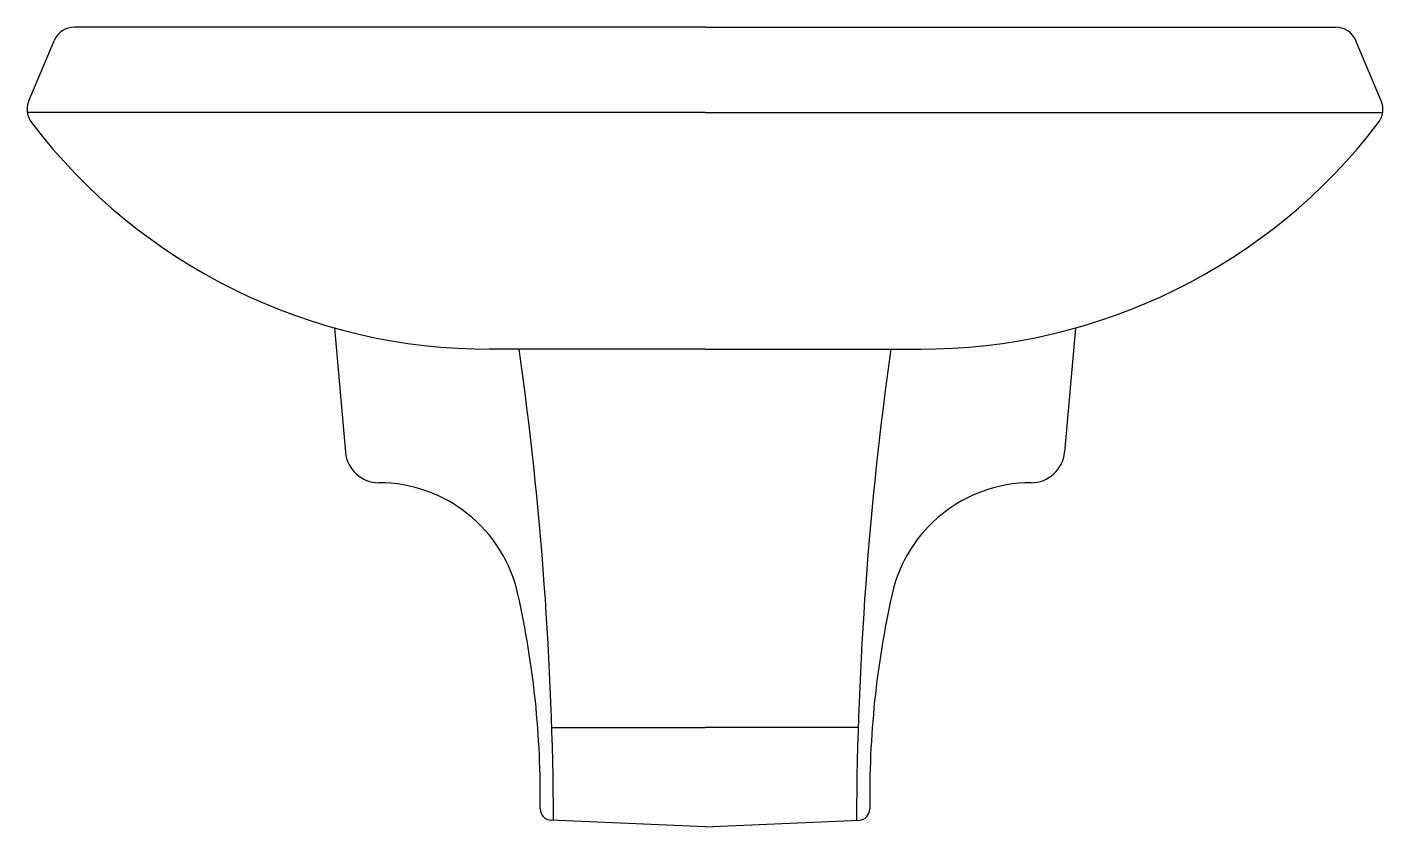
# Model space of a CAD drawing. Header units: millimetres. Extents: x -2913.217 to -2912.623, y 2948.405 to 2948.755.
import ezdxf

# ---------------------------------------------------------------- set-up
doc = ezdxf.new("R2010")
doc.units = ezdxf.units.MM
doc.header["$LTSCALE"] = 10
doc.layers.add('banheiro_louças', color=2, linetype='Continuous')

msp = doc.modelspace()

# ---------------------------------------------------------------- linework, layer by layer
at = {"layer": 'banheiro_louças'}
for p, q in [((-2912.92002, 2948.75529), (-2913.19589, 2948.75529)), ((-2912.92002, 2948.75529), (-2912.64415, 2948.75529)), ((-2913.2159, 2948.72307), (-2913.2049, 2948.7493)), ((-2912.62414, 2948.72307), (-2912.63515, 2948.7493)), ((-2912.92002, 2948.71793), (-2913.21657, 2948.71793)), ((-2912.92002, 2948.71793), (-2912.62348, 2948.71793)), ((-2913.08211, 2948.62359), (-2913.07734, 2948.56928)), ((-2912.75794, 2948.62359), (-2912.76271, 2948.56928)), ((-2912.92002, 2948.61435), (-2913.01454, 2948.61435)), ((-2912.92002, 2948.61435), (-2912.8255, 2948.61435)), ((-2912.98705, 2948.44885), (-2912.92002, 2948.44885)), ((-2912.853, 2948.44885), (-2912.92002, 2948.44885)), ((-2912.92002, 2948.40529), (-2912.98745, 2948.40824)), ((-2912.92002, 2948.40529), (-2912.8526, 2948.40824))]:
    msp.add_line(p, q, dxfattribs=at)
for centre, radius, start, end in [((-2913.19589, 2948.74552), 0.00977, 90, 157.2367), ((-2912.64415, 2948.74552), 0.00977, 22.7633, 90), ((-2913.2069, 2948.7193), 0.00977, 157.2367, 217.34819), ((-2912.63315, 2948.7193), 0.00977, 322.65181, 22.7633), ((-2913.01454, 2948.86609), 0.25173, 217.34819, 270.21685), ((-2912.8255, 2948.86609), 0.25173, 269.78315, 322.65181), ((-2914.53248, 2948.39886), 1.54624, 0.34569, 8.01121), ((-2911.30757, 2948.39886), 1.54624, 171.98879, 179.65431), ((-2913.06275, 2948.57056), 0.01465, 185.01537, 269.95896), ((-2912.7773, 2948.57056), 0.01465, 270.04104, 354.98463), ((-2913.0628, 2948.49347), 0.06243, 12.6009, 89.95896), ((-2912.77725, 2948.49347), 0.06243, 90.04104, 167.3991), ((-2913.39838, 2948.41846), 0.40629, 359.25582, 12.60089), ((-2912.44167, 2948.41846), 0.40629, 167.39911, 180.74418), ((-2912.98724, 2948.41312), 0.00488, 179.25582, 267.49573), ((-2912.85281, 2948.41312), 0.00488, 272.50427, 0.74418)]:
    msp.add_arc(centre, radius, start, end, dxfattribs=at)

doc.saveas('drawing.dxf')
